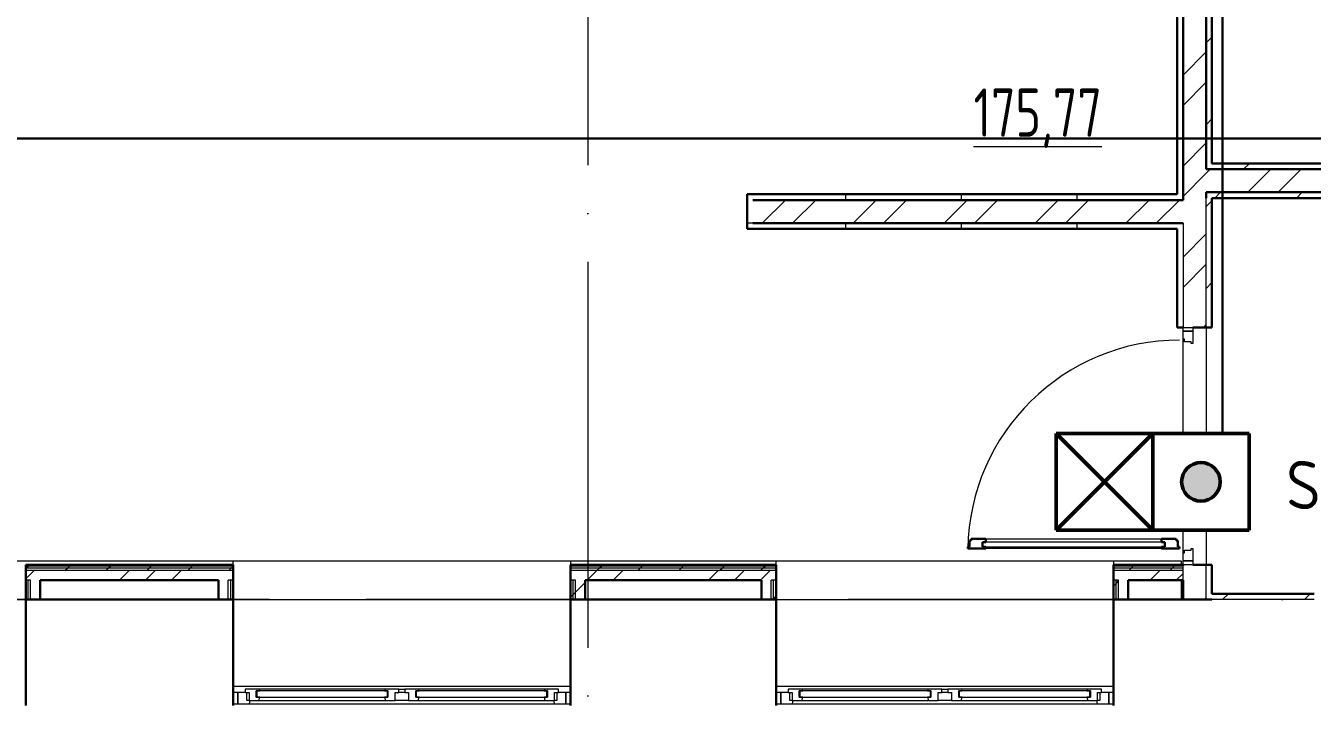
# Model space of a CAD drawing. Header units: millimetres. Extents: x -325553 to 627452, y -28539 to 738858.
# Drawn here: x -20374 to -13704, y 647624 to 651140 of the extents above; entities that cross this region are included whole.
import ezdxf

# ---------------------------------------------------------------- set-up
doc = ezdxf.new("R2010")
doc.units = ezdxf.units.MM
doc.set_wipeout_variables(frame=1)
doc.linetypes.add('ADSK_Линия сетки', pattern=[25, 20, -2.5, 0, -2.5])
for name, color, linetype, lineweight in [('_ Окна', 7, 'Continuous', 9), ('RC-Линии_связи-Адресные', 5, 'Continuous', 30), ('Двери', 252, 'Continuous', 9), ('Марки помещений', 252, 'Continuous', 20), ('Маркировка Не АУ', 7, 'Continuous', 25), ('НО СКУД', 7, 'Continuous', 50), ('Ограждение', 252, 'Continuous', 9), ('Окна', 252, 'Continuous', 9), ('Оси', 252, 'Continuous', 9), ('Стены внутренние', 7, 'Continuous', 18), ('Стены наружные', 7, 'Continuous', 18), ('Стены штриховка', 7, 'Continuous', 9)]:
    doc.layers.add(name, color=color, linetype=linetype, lineweight=lineweight)
doc.layers.add('Двери открывание', color=7, linetype='Continuous', lineweight=9, true_color=0xc0c0c0)
doc.styles.add('GOST Common_3', font='', dxfattribs={"height": 3.5})
doc.styles.add('ISOCPEUR', font='isocpeur.ttf', dxfattribs={"width": 0.9, "height": 350})
doc.styles.get('GOST Common_3').set_extended_font_data('GOST 2.304 type A')

# ---------------------------------------------------------------- blocks, each defined once
blk = doc.blocks.new('1 этаж')
at = {"layer": '_ Окна', "color": 251, "true_color": 0x636466}
for p, q in [((-18470.8, 14974.3), (-18495.8, 14974.3)), ((-18470.8, 14916.3), (-18470.8, 14974.3)), ((-18372.8, 14982.3), (-18375.8, 14982.3)), ((-18375.8, 14982.3), (-18375.8, 14950.3)), ((-18375.8, 14950.3), (-18372.8, 14950.3)), ((-17695.8, 14982.3), (-18372.8, 14982.3)), ((-18372.8, 14982.3), (-18372.8, 14950.3)), ((-18372.8, 14950.3), (-18372.8, 14982.3)), ((-18372.8, 14950.3), (-17695.8, 14950.3)), ((-17695.8, 14950.3), (-17695.8, 14982.3)), ((-17695.8, 14982.3), (-17695.8, 14950.3)), ((-17692.8, 14982.3), (-17695.8, 14982.3)), ((-17695.8, 14950.3), (-17692.8, 14950.3)), ((-17692.8, 14950.3), (-17692.8, 14982.3)), ((-17545.8, 14982.3), (-17548.8, 14982.3)), ((-17548.8, 14982.3), (-17548.8, 14950.3)), ((-17548.8, 14950.3), (-17545.8, 14950.3)), ((-16868.8, 14982.3), (-17545.8, 14982.3)), ((-17545.8, 14982.3), (-17545.8, 14950.3)), ((-17545.8, 14950.3), (-17545.8, 14982.3)), ((-17545.8, 14950.3), (-16868.8, 14950.3)), ((-16868.8, 14950.3), (-16868.8, 14982.3)), ((-16868.8, 14982.3), (-16868.8, 14950.3)), ((-16865.8, 14982.3), (-16868.8, 14982.3)), ((-16868.8, 14950.3), (-16865.8, 14950.3)), ((-16865.8, 14950.3), (-16865.8, 14982.3)), ((-16745.8, 14974.3), (-16770.8, 14974.3)), ((-16770.8, 14974.3), (-16770.8, 14916.3)), ((-15655.8, 14974.3), (-15680.8, 14974.3)), ((-15655.8, 14916.3), (-15655.8, 14974.3)), ((-15557.8, 14982.3), (-15560.8, 14982.3)), ((-15560.8, 14982.3), (-15560.8, 14950.3)), ((-15560.8, 14950.3), (-15557.8, 14950.3)), ((-14880.8, 14982.3), (-15557.8, 14982.3)), ((-15557.8, 14982.3), (-15557.8, 14950.3)), ((-15557.8, 14950.3), (-15557.8, 14982.3)), ((-15557.8, 14950.3), (-14880.8, 14950.3)), ((-14880.8, 14950.3), (-14880.8, 14982.3)), ((-14880.8, 14982.3), (-14880.8, 14950.3)), ((-14877.8, 14982.3), (-14880.8, 14982.3)), ((-14880.8, 14950.3), (-14877.8, 14950.3)), ((-14877.8, 14950.3), (-14877.8, 14982.3)), ((-14730.8, 14982.3), (-14733.8, 14982.3)), ((-14733.8, 14982.3), (-14733.8, 14950.3)), ((-14733.8, 14950.3), (-14730.8, 14950.3)), ((-14053.8, 14982.3), (-14730.8, 14982.3)), ((-14730.8, 14982.3), (-14730.8, 14950.3)), ((-14730.8, 14950.3), (-14730.8, 14982.3)), ((-14730.8, 14950.3), (-14053.8, 14950.3)), ((-14053.8, 14950.3), (-14053.8, 14982.3)), ((-14053.8, 14982.3), (-14053.8, 14950.3)), ((-14050.8, 14982.3), (-14053.8, 14982.3)), ((-14053.8, 14950.3), (-14050.8, 14950.3)), ((-14050.8, 14950.3), (-14050.8, 14982.3)), ((-13930.8, 14974.3), (-13955.8, 14974.3)), ((-13955.8, 14974.3), (-13955.8, 14916.3)), ((-18495.8, 14916.3), (-18470.8, 14916.3)), ((-16770.8, 14916.3), (-16745.8, 14916.3)), ((-15680.8, 14916.3), (-15655.8, 14916.3)), ((-13955.8, 14916.3), (-13930.8, 14916.3))]:
    blk.add_line(p, q, dxfattribs=at)
at = {"layer": '_ Окна', "color": 251, "lineweight": 18, "true_color": 0x636466}
for p, q in [((-18432.8, 14974.3), (-18470.8, 14974.3)), ((-18470.8, 14974.3), (-18470.8, 14916.3)), ((-18376.8, 14991.3), (-18432.8, 14991.3)), ((-18432.8, 14991.3), (-18432.8, 14974.3)), ((-18432.8, 14974.3), (-18412.8, 14974.3)), ((-18424.8, 14933.3), (-18424.8, 14974.3)), ((-18412.8, 14974.3), (-18412.8, 14933.3)), ((-18375.8, 14990.3), (-18376.8, 14991.3)), ((-18374.8, 14991.3), (-18375.8, 14990.3)), ((-18375.8, 14950.3), (-18375.8, 14982.3)), ((-18375.8, 14982.3), (-18357.8, 14982.3)), ((-18357.8, 14950.3), (-18375.8, 14950.3)), ((-18360.2, 14991.3), (-18374.8, 14991.3)), ((-18362.4, 14933.3), (-18357.8, 14950.3)), ((-18357.8, 14982.3), (-18360.2, 14991.3)), ((-17708.4, 14991.3), (-17710.8, 14982.3)), ((-17710.8, 14982.3), (-17692.8, 14982.3)), ((-17692.8, 14950.3), (-17710.8, 14950.3)), ((-17710.8, 14950.3), (-17706.2, 14933.3)), ((-17693.8, 14991.3), (-17708.4, 14991.3)), ((-17692.8, 14990.3), (-17693.8, 14991.3)), ((-17691.8, 14991.3), (-17692.8, 14990.3)), ((-17692.8, 14982.3), (-17692.8, 14950.3)), ((-17635.8, 14991.3), (-17691.8, 14991.3)), ((-17655.8, 14933.3), (-17655.8, 14974.3)), ((-17655.8, 14974.3), (-17635.8, 14974.3)), ((-17635.8, 14974.3), (-17635.8, 14991.3)), ((-17549.8, 14991.3), (-17605.8, 14991.3)), ((-17605.8, 14991.3), (-17605.8, 14974.3)), ((-17605.8, 14974.3), (-17585.8, 14974.3)), ((-17585.8, 14974.3), (-17585.8, 14933.3)), ((-17548.8, 14990.3), (-17549.8, 14991.3)), ((-17547.8, 14991.3), (-17548.8, 14990.3)), ((-17548.8, 14950.3), (-17548.8, 14982.3)), ((-17548.8, 14982.3), (-17530.8, 14982.3)), ((-17530.8, 14950.3), (-17548.8, 14950.3)), ((-17533.2, 14991.3), (-17547.8, 14991.3)), ((-17535.4, 14933.3), (-17530.8, 14950.3)), ((-17530.8, 14982.3), (-17533.2, 14991.3)), ((-16881.4, 14991.3), (-16883.8, 14982.3)), ((-16883.8, 14982.3), (-16865.8, 14982.3)), ((-16865.8, 14950.3), (-16883.8, 14950.3)), ((-16883.8, 14950.3), (-16879.2, 14933.3)), ((-16866.8, 14991.3), (-16881.4, 14991.3)), ((-16865.8, 14990.3), (-16866.8, 14991.3)), ((-16864.8, 14991.3), (-16865.8, 14990.3)), ((-16865.8, 14982.3), (-16865.8, 14950.3)), ((-16808.8, 14991.3), (-16864.8, 14991.3)), ((-16828.8, 14933.3), (-16828.8, 14974.3)), ((-16828.8, 14974.3), (-16808.8, 14974.3)), ((-16816.8, 14974.3), (-16816.8, 14933.3)), ((-16808.8, 14974.3), (-16808.8, 14991.3)), ((-16770.8, 14974.3), (-16808.8, 14974.3)), ((-16770.8, 14916.3), (-16770.8, 14974.3)), ((-15617.8, 14974.3), (-15655.8, 14974.3)), ((-15655.8, 14974.3), (-15655.8, 14916.3)), ((-15561.8, 14991.3), (-15617.8, 14991.3)), ((-15617.8, 14991.3), (-15617.8, 14974.3)), ((-15617.8, 14974.3), (-15597.8, 14974.3)), ((-15609.8, 14933.3), (-15609.8, 14974.3)), ((-15597.8, 14974.3), (-15597.8, 14933.3)), ((-15560.8, 14990.3), (-15561.8, 14991.3)), ((-15559.8, 14991.3), (-15560.8, 14990.3)), ((-15560.8, 14950.3), (-15560.8, 14982.3)), ((-15560.8, 14982.3), (-15542.8, 14982.3)), ((-15542.8, 14950.3), (-15560.8, 14950.3)), ((-15545.2, 14991.3), (-15559.8, 14991.3)), ((-15547.4, 14933.3), (-15542.8, 14950.3)), ((-15542.8, 14982.3), (-15545.2, 14991.3)), ((-14893.4, 14991.3), (-14895.8, 14982.3)), ((-14895.8, 14982.3), (-14877.8, 14982.3)), ((-14877.8, 14950.3), (-14895.8, 14950.3)), ((-14895.8, 14950.3), (-14891.2, 14933.3)), ((-14878.8, 14991.3), (-14893.4, 14991.3)), ((-14877.8, 14990.3), (-14878.8, 14991.3)), ((-14876.8, 14991.3), (-14877.8, 14990.3)), ((-14877.8, 14982.3), (-14877.8, 14950.3)), ((-14820.8, 14991.3), (-14876.8, 14991.3)), ((-14840.8, 14933.3), (-14840.8, 14974.3)), ((-14840.8, 14974.3), (-14820.8, 14974.3)), ((-14820.8, 14974.3), (-14820.8, 14991.3)), ((-14734.8, 14991.3), (-14790.8, 14991.3)), ((-14790.8, 14991.3), (-14790.8, 14974.3)), ((-14790.8, 14974.3), (-14770.8, 14974.3)), ((-14770.8, 14974.3), (-14770.8, 14933.3)), ((-14733.8, 14990.3), (-14734.8, 14991.3)), ((-14732.8, 14991.3), (-14733.8, 14990.3)), ((-14733.8, 14950.3), (-14733.8, 14982.3)), ((-14733.8, 14982.3), (-14715.8, 14982.3)), ((-14715.8, 14950.3), (-14733.8, 14950.3)), ((-14718.2, 14991.3), (-14732.8, 14991.3)), ((-14720.4, 14933.3), (-14715.8, 14950.3)), ((-14715.8, 14982.3), (-14718.2, 14991.3)), ((-14066.4, 14991.3), (-14068.8, 14982.3)), ((-14068.8, 14982.3), (-14050.8, 14982.3)), ((-14050.8, 14950.3), (-14068.8, 14950.3)), ((-14068.8, 14950.3), (-14064.2, 14933.3)), ((-14051.8, 14991.3), (-14066.4, 14991.3)), ((-14050.8, 14990.3), (-14051.8, 14991.3)), ((-14049.8, 14991.3), (-14050.8, 14990.3)), ((-14050.8, 14982.3), (-14050.8, 14950.3)), ((-13993.8, 14991.3), (-14049.8, 14991.3)), ((-14013.8, 14933.3), (-14013.8, 14974.3)), ((-14013.8, 14974.3), (-13993.8, 14974.3)), ((-14001.8, 14974.3), (-14001.8, 14933.3)), ((-13993.8, 14974.3), (-13993.8, 14991.3)), ((-13955.8, 14974.3), (-13993.8, 14974.3)), ((-13955.8, 14916.3), (-13955.8, 14974.3)), ((-18470.8, 14916.3), (-18411.4, 14916.3)), ((-18412.8, 14933.3), (-18424.8, 14933.3)), ((-18412.8, 14933.3), (-18362.4, 14933.3)), ((-18411.4, 14916.3), (-18406.8, 14933.3)), ((-17706.2, 14933.3), (-17655.8, 14933.3)), ((-17585.8, 14933.3), (-17535.4, 14933.3)), ((-16879.2, 14933.3), (-16828.8, 14933.3)), ((-16834.8, 14933.3), (-16830.2, 14916.3)), ((-16830.2, 14916.3), (-16770.8, 14916.3)), ((-16816.8, 14933.3), (-16828.8, 14933.3)), ((-15655.8, 14916.3), (-15596.4, 14916.3)), ((-15597.8, 14933.3), (-15609.8, 14933.3)), ((-15597.8, 14933.3), (-15547.4, 14933.3)), ((-15596.4, 14916.3), (-15591.8, 14933.3)), ((-14891.2, 14933.3), (-14840.8, 14933.3)), ((-14770.8, 14933.3), (-14720.4, 14933.3)), ((-14064.2, 14933.3), (-14013.8, 14933.3)), ((-14019.8, 14933.3), (-14015.2, 14916.3)), ((-14015.2, 14916.3), (-13955.8, 14916.3)), ((-14001.8, 14933.3), (-14013.8, 14933.3))]:
    blk.add_line(p, q, dxfattribs=at)
at = {"layer": 'Двери', "color": 251, "true_color": 0x636466}
for p, q in [((-13570.8, 16846.3), (-13570.8, 16866.3)), ((-13570.8, 16866.3), (-13520.8, 16866.3)), ((-13520.8, 16846.3), (-13570.8, 16846.3)), ((-13570.8, 16846.3), (-13520.8, 16846.3)), ((-13570.8, 16805.3), (-13570.8, 16846.3)), ((-13520.8, 16866.3), (-13520.8, 16846.3)), ((-13520.8, 16846.3), (-13520.8, 16782.3)), ((-13562.8, 16805.3), (-13570.8, 16805.3)), ((-13562.8, 16791.3), (-13562.8, 16805.3)), ((-13528.8, 16791.3), (-13562.8, 16791.3)), ((-13528.8, 16782.3), (-13528.8, 16791.3)), ((-13520.8, 16782.3), (-13528.8, 16782.3)), ((-13664.8, 15753.3), (-14610.8, 15753.3)), ((-14610.8, 15753.3), (-14610.8, 15729.3)), ((-14592.8, 15770.3), (-13682.8, 15770.3)), ((-13664.8, 15729.3), (-13664.8, 15753.3)), ((-14610.8, 15729.3), (-13664.8, 15729.3)), ((-13682.8, 15720.3), (-14592.8, 15720.3)), ((-13570.8, 15656.3), (-13570.8, 15697.3)), ((-13570.8, 15697.3), (-13562.8, 15697.3)), ((-13562.8, 15711.3), (-13528.8, 15711.3)), ((-13562.8, 15697.3), (-13562.8, 15711.3)), ((-13528.8, 15720.3), (-13520.8, 15720.3)), ((-13528.8, 15711.3), (-13528.8, 15720.3)), ((-13520.8, 15720.3), (-13520.8, 15656.3)), ((-13570.8, 15656.3), (-13520.8, 15656.3)), ((-13570.8, 15636.3), (-13570.8, 15656.3)), ((-13520.8, 15656.3), (-13570.8, 15656.3)), ((-13520.8, 15636.3), (-13570.8, 15636.3)), ((-13520.8, 15656.3), (-13520.8, 15636.3))]:
    blk.add_line(p, q, dxfattribs=at)
at = {"layer": 'Двери', "color": 251, "lineweight": 30, "true_color": 0x636466}
for p, q in [((-14677.8, 15762.3), (-14668.8, 15762.3)), ((-14677.8, 15728.3), (-14677.8, 15762.3)), ((-14668.8, 15770.3), (-14592.8, 15770.3)), ((-14668.8, 15762.3), (-14668.8, 15770.3)), ((-14592.8, 15753.3), (-14610.8, 15753.3)), ((-14610.8, 15753.3), (-14610.8, 15729.3)), ((-14592.8, 15770.3), (-14592.8, 15753.3)), ((-13682.8, 15770.3), (-13606.8, 15770.3)), ((-13682.8, 15770.3), (-13682.8, 15753.3)), ((-13682.8, 15753.3), (-13664.8, 15753.3)), ((-13664.8, 15753.3), (-13664.8, 15729.3)), ((-13606.8, 15770.3), (-13606.8, 15762.3)), ((-13606.8, 15762.3), (-13597.8, 15762.3)), ((-13597.8, 15762.3), (-13597.8, 15728.3)), ((-14686.8, 15728.3), (-14677.8, 15728.3)), ((-14686.8, 15720.3), (-14686.8, 15728.3)), ((-14592.8, 15720.3), (-14686.8, 15720.3)), ((-14610.8, 15729.3), (-14592.8, 15729.3)), ((-14592.8, 15729.3), (-14592.8, 15720.3)), ((-13682.8, 15729.3), (-13682.8, 15720.3)), ((-13664.8, 15729.3), (-13682.8, 15729.3)), ((-13588.8, 15720.3), (-13682.8, 15720.3)), ((-13597.8, 15728.3), (-13588.8, 15728.3)), ((-13588.8, 15728.3), (-13588.8, 15720.3))]:
    blk.add_line(p, q, dxfattribs=at)
at = {"layer": 'Двери открывание', "color": 251, "true_color": 0x636466}
blk.add_arc((-13588.8, 15702.3), 1098, 90, 179.06068, dxfattribs=at)
at = {"layer": 'Ограждение', "color": 251, "true_color": 0x636466}
for p, q in [((-27566.2, 15656.3), (-13580.8, 15656.3)), ((-18495.8, 15636.3), (-18495.8, 15656.3)), ((-18495.8, 15656.3), (-16745.8, 15656.3)), ((-16745.8, 15656.3), (-16745.8, 15636.3)), ((-15680.8, 15636.3), (-15680.8, 15656.3)), ((-15680.8, 15656.3), (-13930.8, 15656.3)), ((-13930.8, 15656.3), (-13930.8, 15636.3)), ((-13580.8, 15656.3), (-13580.8, 15636.1)), ((-13580.8, 15556.3), (-13580.8, 15456.3)), ((-13570.8, 15481.3), (-13580.8, 15481.3)), ((-21320.8, 15456.3), (-19570.8, 15456.3)), ((-18495.8, 15456.3), (-16745.8, 15456.3)), ((-15680.8, 15456.3), (-13930.8, 15456.3)), ((-13580.8, 15471.3), (-13570.8, 15471.3)), ((-18495.8, 15006.3), (-16745.8, 15006.3)), ((-15680.8, 15006.3), (-13930.8, 15006.3))]:
    blk.add_line(p, q, dxfattribs=at)
at = {"layer": 'Окна', "color": 251, "true_color": 0x636466}
for p, q in [((-18374.8, 14991.3), (-18376.8, 14991.3)), ((-17708.4, 14991.3), (-18360.2, 14991.3)), ((-17691.8, 14991.3), (-17693.8, 14991.3)), ((-17635.8, 14991.3), (-17605.8, 14991.3)), ((-17605.8, 14974.3), (-17635.8, 14974.3)), ((-17547.8, 14991.3), (-17549.8, 14991.3)), ((-16881.4, 14991.3), (-17533.2, 14991.3)), ((-16864.8, 14991.3), (-16866.8, 14991.3)), ((-15559.8, 14991.3), (-15561.8, 14991.3)), ((-14893.4, 14991.3), (-15545.2, 14991.3)), ((-14876.8, 14991.3), (-14878.8, 14991.3)), ((-14820.8, 14991.3), (-14790.8, 14991.3)), ((-14790.8, 14974.3), (-14820.8, 14974.3)), ((-14732.8, 14991.3), (-14734.8, 14991.3)), ((-14066.4, 14991.3), (-14718.2, 14991.3)), ((-14049.8, 14991.3), (-14051.8, 14991.3)), ((-18411.4, 14916.3), (-16830.2, 14916.3)), ((-18362.4, 14933.3), (-17706.2, 14933.3)), ((-17585.8, 14933.3), (-17655.8, 14933.3)), ((-17535.4, 14933.3), (-16879.2, 14933.3)), ((-15596.4, 14916.3), (-14015.2, 14916.3)), ((-15547.4, 14933.3), (-14891.2, 14933.3)), ((-14770.8, 14933.3), (-14840.8, 14933.3)), ((-14720.4, 14933.3), (-14064.2, 14933.3))]:
    blk.add_line(p, q, dxfattribs=at)
at = {"layer": 'Оси', "color": 251, "linetype": 'ADSK_Линия сетки', "ltscale": 100, "true_color": 0x636466}
for p, q in [((-16655.8, 32206.9), (-16655.8, -33769.9)), ((-805.8, 15456.3), (-72528.1, 15456.3))]:
    blk.add_line(p, q, dxfattribs=at)
at = {"layer": 'Стены внутренние', "color": 251, "lineweight": 30, "true_color": 0x636466}
for p, q in [((-19570.8, 15456.3), (-19570.8, 14906.3)), ((-18570.8, 15456.3), (-19495.8, 15456.3)), ((-18495.8, 14906.3), (-18495.8, 15456.3)), ((-16745.8, 15456.3), (-16745.8, 14906.3)), ((-15755.8, 15456.3), (-16670.8, 15456.3)), ((-15680.8, 14906.3), (-15680.8, 15456.3)), ((-13930.8, 15456.3), (-13930.8, 14906.3)), ((-13570.8, 15456.3), (-13855.8, 15456.3))]:
    blk.add_line(p, q, dxfattribs=at)
at = {"layer": 'Стены внутренние', "color": 251, "true_color": 0x636466}
blk.add_line((-12890.8, 15456.3), (-13420.8, 15456.3), dxfattribs=at)
at = {"layer": 'Стены наружные', "color": 251, "lineweight": 30, "true_color": 0x636466}
for p, q in [((-13600.8, 17556.3), (-13600.8, 19851.3)), ((-13570.8, 17526.3), (-13570.8, 19851.3)), ((-13450.8, 19546.3), (-13450.8, 17686.3)), ((-13420.8, 17716.3), (-13420.8, 19516.3)), ((-9725, 17686.3), (-13450.8, 17686.3)), ((-9620.8, 17716.3), (-13420.8, 17716.3)), ((-13600.8, 17556.3), (-15830.8, 17556.3)), ((-15830.8, 17556.3), (-15830.8, 17376.3)), ((-13450.8, 17566.3), (-9650.8, 17566.3)), ((-13450.8, 17566.3), (-13450.8, 17536.3)), ((-13570.8, 17526.3), (-15800.8, 17526.3)), ((-13420.8, 17536.3), (-9620.8, 17536.3)), ((-13420.8, 16866.3), (-13420.8, 17536.3)), ((-15830.8, 17376.3), (-13600.8, 17376.3)), ((-15800.8, 17406.3), (-13570.8, 17406.3)), ((-13600.8, 17376.3), (-13600.8, 16866.3)), ((-13600.8, 16866.3), (-13570.8, 16866.3)), ((-13520.8, 16866.3), (-13420.8, 16866.3)), ((-18495.8, 15636.3), (-19570.8, 15636.3)), ((-19570.8, 15636.3), (-19570.8, 15456.3)), ((-18495.8, 15456.3), (-18495.8, 15636.3)), ((-15680.8, 15636.3), (-16745.8, 15636.3)), ((-16745.8, 15636.3), (-16745.8, 15456.3)), ((-15680.8, 15456.3), (-15680.8, 15636.3)), ((-13570.8, 15636.3), (-13930.8, 15636.3)), ((-13930.8, 15636.3), (-13930.8, 15456.3)), ((-13570.8, 15631.3), (-13570.8, 15636.3)), ((-13520.8, 15636.3), (-13420.8, 15636.3)), ((-13420.8, 15486.3), (-13420.8, 15636.3)), ((-19495.8, 15556.3), (-18570.8, 15556.3)), ((-19495.8, 15456.3), (-19495.8, 15556.3)), ((-18570.8, 15556.3), (-18570.8, 15456.3)), ((-16670.8, 15556.3), (-15755.8, 15556.3)), ((-16670.8, 15456.3), (-16670.8, 15556.3)), ((-15755.8, 15556.3), (-15755.8, 15456.3)), ((-13855.8, 15556.3), (-13570.8, 15556.3)), ((-13855.8, 15456.3), (-13855.8, 15556.3)), ((-13570.8, 15456.3), (-13570.8, 15556.3)), ((-12890.8, 15486.3), (-13420.8, 15486.3)), ((-19570.8, 15456.3), (-19495.8, 15456.3)), ((-18570.8, 15456.3), (-18495.8, 15456.3)), ((-16745.8, 15456.3), (-16670.8, 15456.3)), ((-15755.8, 15456.3), (-15680.8, 15456.3)), ((-13930.8, 15456.3), (-13855.8, 15456.3)), ((-13570.8, 15456.3), (-13420.8, 15456.3))]:
    blk.add_line(p, q, dxfattribs=at)
at = {"layer": 'Стены наружные', "color": 251, "linetype": 'Continuous', "lineweight": 9, "true_color": 0x636466}
for p, q in [((-13450.8, 18340.8), (-13420.8, 18370.8)), ((-13570.8, 18173.6), (-13450.8, 18293.6)), ((-13570.8, 18016.4), (-13450.8, 18136.4)), ((-13450.8, 17916.5), (-13420.8, 17946.5)), ((-13570.8, 17702.1), (-13450.8, 17822.1)), ((-13450.8, 17664.9), (-13429.5, 17686.3)), ((-13256.8, 17686.3), (-13226.8, 17716.3)), ((-13235.2, 17566.3), (-13115.2, 17686.3)), ((-13078, 17566.3), (-12958, 17686.3)), ((-13570.8, 17544.9), (-13450.8, 17664.9)), ((-15319.8, 17526.3), (-15319.8, 17556.3)), ((-14719.8, 17526.3), (-14719.8, 17556.3)), ((-14119.8, 17526.3), (-14119.8, 17556.3)), ((-13406.8, 17536.3), (-13376.8, 17566.3)), ((-12982.5, 17536.3), (-12952.5, 17566.3)), ((-15752.5, 17406.3), (-15632.5, 17526.3)), ((-15595.3, 17406.3), (-15475.3, 17526.3)), ((-15281, 17406.3), (-15161, 17526.3)), ((-15123.9, 17406.3), (-15003.9, 17526.3)), ((-14809.6, 17406.3), (-14689.6, 17526.3)), ((-14652.4, 17406.3), (-14532.4, 17526.3)), ((-14338.1, 17406.3), (-14218.1, 17526.3)), ((-14180.9, 17406.3), (-14060.9, 17526.3)), ((-13866.6, 17406.3), (-13746.6, 17526.3)), ((-13709.5, 17406.3), (-13589.5, 17526.3)), ((-13450.8, 17492.2), (-13420.8, 17522.2)), ((-15319.8, 17376.3), (-15319.8, 17406.3)), ((-14719.8, 17376.3), (-14719.8, 17406.3)), ((-14119.8, 17376.3), (-14119.8, 17406.3)), ((-13570.8, 17230.6), (-13450.8, 17350.6)), ((-13570.8, 17073.5), (-13450.8, 17193.5)), ((-13450.8, 17068), (-13420.8, 17098)), ((-13463.7, 16866.3), (-13450.8, 16879.2)), ((-19570.8, 15614.9), (-19566.9, 15618.8)), ((-19566.9, 15618.8), (-19554.4, 15631.3)), ((-19554.4, 15631.3), (-19549.4, 15636.3)), ((-19367.3, 15606.3), (-19354.8, 15618.8)), ((-19354.8, 15618.8), (-19342.3, 15631.3)), ((-19155.1, 15606.3), (-19142.6, 15618.8)), ((-19142.6, 15618.8), (-19130.1, 15631.3)), ((-19130.1, 15631.3), (-19125.1, 15636.3)), ((-18943, 15606.3), (-18930.5, 15618.8)), ((-18930.5, 15618.8), (-18918, 15631.3)), ((-18730.9, 15606.3), (-18718.4, 15618.8)), ((-18718.4, 15618.8), (-18705.9, 15631.3)), ((-18705.9, 15631.3), (-18700.9, 15636.3)), ((-18518.7, 15606.3), (-18506.2, 15618.8)), ((-18506.2, 15618.8), (-18495.8, 15629.2)), ((-16609.6, 15606.3), (-16597.1, 15618.8)), ((-16597.1, 15618.8), (-16584.6, 15631.3)), ((-16584.6, 15631.3), (-16579.6, 15636.3)), ((-16397.4, 15606.3), (-16384.9, 15618.8)), ((-16384.9, 15618.8), (-16372.4, 15631.3)), ((-16185.3, 15606.3), (-16172.8, 15618.8)), ((-16172.8, 15618.8), (-16160.3, 15631.3)), ((-16160.3, 15631.3), (-16155.3, 15636.3)), ((-15973.2, 15606.3), (-15960.7, 15618.8)), ((-15960.7, 15618.8), (-15948.2, 15631.3)), ((-15761, 15606.3), (-15748.5, 15618.8)), ((-15748.5, 15618.8), (-15736, 15631.3)), ((-15736, 15631.3), (-15731, 15636.3)), ((-13851.8, 15606.3), (-13839.3, 15618.8)), ((-13839.3, 15618.8), (-13826.8, 15631.3)), ((-13639.7, 15606.3), (-13627.2, 15618.8)), ((-13627.2, 15618.8), (-13614.7, 15631.3)), ((-13614.7, 15631.3), (-13609.7, 15636.3)), ((-19570.8, 15563.4), (-19527.9, 15606.3)), ((-19084.5, 15556.3), (-19034.5, 15606.3)), ((-18949.5, 15556.3), (-18899.5, 15606.3)), ((-18814.6, 15556.3), (-18764.6, 15606.3)), ((-16745.8, 15605), (-16744.5, 15606.3)), ((-16720.8, 15495), (-16670.8, 15545)), ((-16659.6, 15556.3), (-16609.6, 15606.3)), ((-16524.6, 15556.3), (-16474.6, 15606.3)), ((-16031.2, 15556.3), (-15981.2, 15606.3)), ((-15896.2, 15556.3), (-15846.2, 15606.3)), ((-15761.3, 15556.3), (-15711.3, 15606.3)), ((-13918.3, 15539.8), (-13905.8, 15552.3)), ((-13741.2, 15556.3), (-13691.2, 15606.3)), ((-13606.3, 15556.3), (-13570.8, 15591.7)), ((-16745.8, 15470), (-16733.3, 15482.5)), ((-16733.3, 15482.5), (-16720.8, 15495)), ((-13930.8, 15527.3), (-13918.3, 15539.8)), ((-13365.4, 15456.3), (-13335.4, 15486.3)), ((-12941.2, 15456.3), (-12911.2, 15486.3)), ((-15698.9, 15456.3), (-15693.3, 15461.9)), ((-15693.3, 15461.9), (-15680.8, 15474.4)), ((-13459.3, 15456.3), (-13450.8, 15464.8))]:
    blk.add_line(p, q, dxfattribs=at)
at = {"layer": 'Стены наружные', "color": 251, "true_color": 0x636466}
for p, q in [((-13450.8, 16866.3), (-13450.8, 15636.3)), ((-13570.8, 15697.3), (-13570.8, 16805.3))]:
    blk.add_line(p, q, dxfattribs=at)
at = {"layer": 'Стены штриховка', "color": 251, "true_color": 0x636466}
for p, q in [((-13450.8, 16866.3), (-13450.8, 17536.3)), ((-15800.8, 17406.3), (-15830.8, 17406.3)), ((-13570.8, 17406.3), (-13570.8, 16866.3)), ((-19570.8, 15631.3), (-18495.8, 15631.3)), ((-18495.8, 15631.3), (-19570.8, 15631.3)), ((-18495.8, 15618.8), (-19570.8, 15618.8)), ((-16745.8, 15631.3), (-15680.8, 15631.3)), ((-15680.8, 15631.3), (-16745.8, 15631.3)), ((-15680.8, 15618.8), (-16745.8, 15618.8)), ((-13930.8, 15631.3), (-13570.8, 15631.3)), ((-13570.8, 15631.3), (-13930.8, 15631.3)), ((-13570.8, 15618.8), (-13930.8, 15618.8)), ((-13570.8, 15556.3), (-13570.8, 15631.3)), ((-13450.8, 15456.3), (-13450.8, 15636.3)), ((-18495.8, 15606.3), (-19570.8, 15606.3)), ((-19545.8, 15556.3), (-19570.8, 15556.3)), ((-19558.3, 15456.3), (-19558.3, 15556.3)), ((-19545.8, 15456.3), (-19545.8, 15556.3)), ((-18520.8, 15456.3), (-18520.8, 15556.3)), ((-18495.8, 15556.3), (-18520.8, 15556.3)), ((-18508.3, 15456.3), (-18508.3, 15556.3)), ((-15680.8, 15606.3), (-16745.8, 15606.3)), ((-16720.8, 15556.3), (-16745.8, 15556.3)), ((-16733.3, 15456.3), (-16733.3, 15556.3)), ((-16720.8, 15456.3), (-16720.8, 15556.3)), ((-15705.8, 15456.3), (-15705.8, 15556.3)), ((-15680.8, 15556.3), (-15705.8, 15556.3)), ((-15693.3, 15456.3), (-15693.3, 15556.3)), ((-13570.8, 15606.3), (-13930.8, 15606.3)), ((-13905.8, 15556.3), (-13930.8, 15556.3)), ((-13918.3, 15456.3), (-13918.3, 15556.3)), ((-13905.8, 15456.3), (-13905.8, 15556.3))]:
    blk.add_line(p, q, dxfattribs=at)
at = {"layer": 'Марки помещений', "color": 251, "true_color": 0x636466, "style": 'GOST Common_3', "width": 0.9}
blk.add_text('%%U175,77', height=250, dxfattribs=at).set_placement((-14656.9, 17854.4))
blk = doc.blocks.new('2 идентификатора - считыватель + кнопка')
at = {"color": 4}
blk.add_wipeout([(-500, 250), (500, 250), (500, -250), (-500, -250)], dxfattribs=at).dxf.layer = 'НО СКУД'
at = {"layer": 'НО СКУД'}
h = blk.add_hatch(color=4, dxfattribs=at)
h.dxf.hatch_style = 1
h.paths.add_polyline_path([(-350, 0, 1), (-150, 0, 1)])
at = {"layer": 'НО СКУД', "color": 4, "ltscale": 30}
blk.add_line((-500, -250), (-500, 250), dxfattribs=at)
at = {"layer": 'НО СКУД', "color": 4}
for p, q in [((-500, -250), (-500, 250)), ((-500, 250), (500, 250)), ((0, -250), (0, 250)), ((0, -250), (500, 250)), ((0, 250), (500, -250)), ((500, 250), (500, -250)), ((500, -250), (-500, -250))]:
    blk.add_line(p, q, dxfattribs=at)
at = {"layer": 'НО СКУД', "color": 4, "ltscale": 30}
blk.add_circle((-250, 0), 100, dxfattribs=at)

msp = doc.modelspace()

# ---------------------------------------------------------------- linework, layer by layer
at = {"layer": 'RC-Линии_связи-Адресные'}
for p, q in [((-14168.6, 650555.6), (-14168.6, 652969.1)), ((-28788.7, 650555.6), (-8756.6, 650555.6)), ((-14168.6, 650555.6), (-14168.6, 649026.5))]:
    msp.add_line(p, q, dxfattribs=at)

# ---------------------------------------------------------------- block references
msp.add_blockref('1 этаж', (-802.7, 632710.4))

# ---------------------------------------------------------------- next in the draw order: block references
at = {"layer": 'НО СКУД', "rotation": 179.9999999996129}
msp.add_blockref('2 идентификатора - считыватель + кнопка', (-14530.9, 648776.5), dxfattribs=at)

# ---------------------------------------------------------------- next in the draw order: texts
at = {"layer": 'Маркировка Не АУ', "insert": (-13429.2, 648759.8), "char_height": 250, "width": 1035.25, "attachment_point": 5, "style": 'ISOCPEUR', "bg_fill": 3, "box_fill_scale": 1, "bg_fill_color": 256, "bg_fill_transparency": 0}
msp.add_mtext('SK1.16', dxfattribs=at)

doc.saveas('drawing.dxf')
